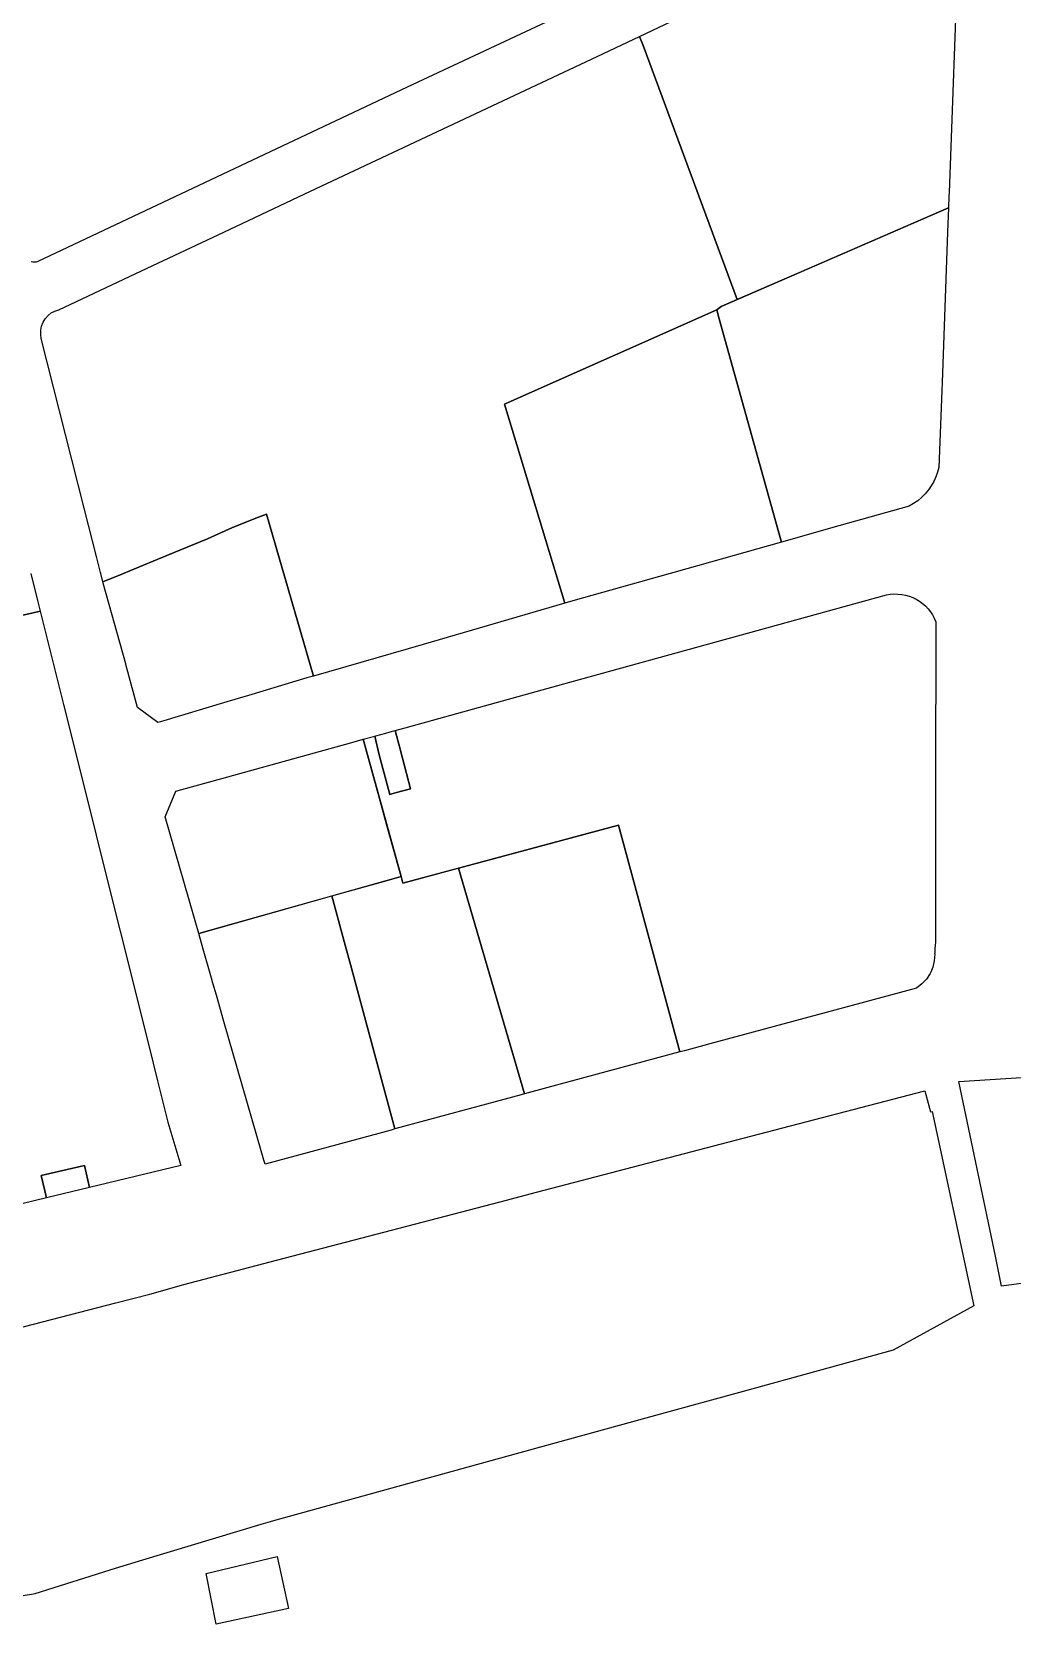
# Model space of a CAD drawing. Header units: metres. Extents: x 3 to 1027712, y 40 to 4430649.
# Drawn here: x 511066.1 to 511234.5, y 4410114.1 to 4410387.8 of the extents above; entities that cross this region are included whole.
import ezdxf

# ---------------------------------------------------------------- set-up
doc = ezdxf.new("R2010")
doc.units = ezdxf.units.M
doc.header["$MEASUREMENT"] = 0
doc.layers.add('A.ES.SDGC.CP.07003.cadastralparcel — CadastralParcel', color=1, linetype='Continuous')

msp = doc.modelspace()

# ---------------------------------------------------------------- linework, layer by layer
at = {"layer": 'A.ES.SDGC.CP.07003.cadastralparcel — CadastralParcel', "color": 7, "linetype": 'Continuous', "flags": 128}
for points in [[(511225.24, 4410402.67), (511223.67, 4410360.19), (511223.65, 4410359.57), (511223.57, 4410357.54), (511199.55, 4410347.11), (511187.26, 4410341.78), (511187.26, 4410341.78), (511171.08, 4410385.45), (511170.5, 4410387.02), (511177.03, 4410390.1)], [(511165.11, 4410394.53), (511130.53, 4410378.28), (511067.08, 4410348.34), (511066.82, 4410348.24), (511066.54, 4410348.2), (511066.54, 4410348.2), (511066.24, 4410348.21), (511065.94, 4410348.28)], [(511065.88, 4410294.73), (511067.04, 4410290.08), (511067.5, 4410288.24), (511066.32, 4410287.97), (511052.65, 4410284.85)], [(511052.65, 4410284.85), (511066.32, 4410287.97), (511067.5, 4410288.24), (511071.5, 4410272.21), (511073.78, 4410263.1), (511080.45, 4410236.42), (511081.24, 4410233.25), (511086.16, 4410213.59), (511087.67, 4410207.55), (511089.45, 4410200.43), (511091.65, 4410192.97), (511075.97, 4410189.2), (511075.09, 4410192.99), (511067.69, 4410191.27), (511068.58, 4410187.42), (511068.58, 4410187.42), (511060.06, 4410185.37)], [(511026.73, 4410155.38), (511066.37, 4410165.68), (511080.48, 4410169.35), (511086.32, 4410170.87), (511092.17, 4410172.52), (511092.17, 4410172.52), (511107.01, 4410176.4), (511147.65, 4410187.03), (511151.66, 4410188.08), (511188.29, 4410197.66), (511219.51, 4410205.83), (511220.48, 4410202.19), (511220.78, 4410202.28), (511223.82, 4410188.08), (511227.83, 4410169.35), (511227.93, 4410168.86), (511214.06, 4410161.26), (511188.29, 4410154.15), (511175.49, 4410150.62), (511147.65, 4410142.94), (511107.59, 4410131.89), (511107.01, 4410131.73), (511105.39, 4410131.28), (511085.06, 4410125.13), (511080.39, 4410123.72), (511066.59, 4410119.34), (511066.37, 4410119.31), (511054.2, 4410117.37)]]:
    msp.add_lwpolyline(points, dxfattribs=at)
for points in [[(511105.03, 4410304.4), (511100.55, 4410302.63), (511096.26, 4410300.7), (511089.27, 4410297.81), (511082.92, 4410295.19), (511081.8, 4410294.73), (511078.26, 4410293.27), (511077.9, 4410294.73), (511077.85, 4410294.91), (511077.22, 4410297.41), (511075.05, 4410305.97), (511067.69, 4410335.1), (511067.59, 4410335.81), (511067.59, 4410335.99), (511067.6, 4410336.52), (511067.75, 4410337.22), (511068.01, 4410337.89), (511068.38, 4410338.5), (511068.85, 4410339.04), (511069.41, 4410339.49), (511070.04, 4410339.83), (511070.72, 4410340.06), (511084.92, 4410346.75), (511099.06, 4410353.4), (511103.31, 4410355.4), (511112.97, 4410359.95), (511162.25, 4410383.14), (511170.5, 4410387.02), (511171.08, 4410385.45), (511187.26, 4410341.78), (511184.53, 4410340.6), (511183.75, 4410340.06), (511148.44, 4410324.36), (511147.25, 4410323.83), (511157.63, 4410289.61), (511133.33, 4410282.52), (511114.45, 4410277.1), (511106.41, 4410304.94), (511105.03, 4410304.4)], [(511223.47, 4410354.79), (511223.42, 4410353.4), (511222.46, 4410327.55), (511222.41, 4410326.14), (511221.92, 4410312.96), (511221.7, 4410312.13), (511221.4, 4410311.31), (511221.04, 4410310.53), (511220.58, 4410309.78), (511220.11, 4410309.07), (511219.55, 4410308.4), (511218.94, 4410307.79), (511218.27, 4410307.23), (511217.56, 4410306.74), (511216.81, 4410306.3), (511204.71, 4410302.89), (511194.86, 4410300.12), (511194.42, 4410301.69), (511184.19, 4410338.49), (511183.75, 4410340.06), (511184.53, 4410340.6), (511223.57, 4410357.54), (511223.47, 4410354.79)], [(511148.44, 4410324.36), (511183.75, 4410340.06), (511184.19, 4410338.49), (511194.42, 4410301.69), (511194.86, 4410300.12), (511176.38, 4410294.91), (511175.74, 4410294.73), (511159.02, 4410290.02), (511157.63, 4410289.61), (511147.25, 4410323.83), (511148.44, 4410324.36)], [(511105.03, 4410304.4), (511106.41, 4410304.94), (511114.45, 4410277.1), (511113.33, 4410276.78), (511103.31, 4410273.77), (511099.59, 4410272.65), (511088.19, 4410269.24), (511087.74, 4410269.1), (511084.24, 4410271.69), (511082.23, 4410279.08), (511082.2, 4410279.19), (511078.31, 4410293.07), (511078.26, 4410293.27), (511081.8, 4410294.73), (511082.92, 4410295.19), (511089.27, 4410297.81), (511096.26, 4410300.7), (511100.55, 4410302.63), (511105.03, 4410304.4)], [(511130.09, 4410261.66), (511129.4, 4410264.3), (511129.34, 4410264.52), (511128.47, 4410267.72), (511130.23, 4410268.21), (511158.53, 4410276.02), (511212.9, 4410291.03), (511213.55, 4410291.14), (511214.2, 4410291.2), (511214.86, 4410291.19), (511215.52, 4410291.13), (511216.16, 4410291.01), (511216.8, 4410290.83), (511217.41, 4410290.6), (511218, 4410290.31), (511218.57, 4410289.97), (511219.1, 4410289.58), (511219.59, 4410289.14), (511220.05, 4410288.66), (511220.46, 4410288.15), (511220.82, 4410287.6), (511221.13, 4410287.02), (511221.39, 4410286.41), (511221.35, 4410258.07), (511221.32, 4410231.33), (511221.3, 4410230.81), (511221.24, 4410230.29), (511221.24, 4410230.27), (511221.22, 4410229.58), (511221.18, 4410229.33), (511221.19, 4410229.34), (511221.19, 4410229.31), (511221.12, 4410228.16), (511220.86, 4410227.03), (511220.51, 4410226.18), (511220.4, 4410225.97), (511219.77, 4410225.01), (511218.98, 4410224.17), (511218.06, 4410223.47), (511182.57, 4410213.88), (511178.21, 4410212.7), (511177.39, 4410212.48), (511166.85, 4410251.49), (511129.82, 4410241.48), (511129.51, 4410242.63), (511127.2, 4410251.02), (511125.75, 4410256.25), (511123, 4410266.22), (511124.75, 4410266.7), (511124.98, 4410266.76), (511125.77, 4410263.58), (511127.57, 4410256.75), (511127.91, 4410256.84), (511128.7, 4410257.06), (511131.14, 4410257.69), (511130.09, 4410261.66)], [(511094.74, 4410232.84), (511088.97, 4410252.87), (511090.78, 4410257.32), (511093.5, 4410258.07), (511097.05, 4410259.05), (511121.07, 4410265.68), (511123, 4410266.22), (511129.51, 4410242.63), (511127.12, 4410241.96), (511094.74, 4410232.84)], [(511125.16, 4410266.81), (511126.91, 4410267.3), (511128.02, 4410267.6), (511128.47, 4410267.72), (511129.34, 4410264.52), (511129.4, 4410264.3), (511130.09, 4410261.66), (511131.14, 4410257.69), (511128.7, 4410257.06), (511127.91, 4410256.84), (511127.57, 4410256.75), (511125.77, 4410263.58), (511124.98, 4410266.76), (511125.16, 4410266.81)], [(511150.69, 4410205.26), (511139.4, 4410244.07), (511163.24, 4410250.51), (511166.85, 4410251.49), (511177.39, 4410212.48), (511154.74, 4410206.36), (511150.69, 4410205.26)], [(511119.9, 4410230.85), (511117.63, 4410239.29), (511127.12, 4410241.96), (511129.51, 4410242.63), (511129.82, 4410241.48), (511138.7, 4410243.88), (511139.4, 4410244.07), (511150.69, 4410205.26), (511150.16, 4410205.12), (511128.43, 4410199.25), (511123.61, 4410217.11), (511120.97, 4410226.89), (511119.9, 4410230.85)], [(511119.9, 4410230.85), (511120.97, 4410226.89), (511123.61, 4410217.11), (511128.43, 4410199.25), (511127.79, 4410199.07), (511106.13, 4410193.22), (511105.94, 4410193.87), (511105.47, 4410195.51), (511099.08, 4410217.72), (511097.78, 4410222.24), (511097.18, 4410224.33), (511096.95, 4410225.15), (511095.5, 4410230.18), (511094.74, 4410232.84), (511117.63, 4410239.29), (511119.9, 4410230.85)], [(511249.58, 4410208.96), (511250.09, 4410206.29), (511251.25, 4410200.22), (511255.6, 4410177.37), (511255.99, 4410175.31), (511246.86, 4410174.12), (511243.28, 4410173.65), (511232.68, 4410172.26), (511231.62, 4410177.37), (511225.36, 4410207.41), (511249.58, 4410208.96)], [(511068.58, 4410187.42), (511067.69, 4410191.27), (511075.09, 4410192.99), (511075.97, 4410189.2), (511068.58, 4410187.42)], [(511096, 4410122.87), (511108.23, 4410125.77), (511110.18, 4410116.85), (511097.76, 4410114.14), (511096, 4410122.87)]]:
    msp.add_lwpolyline(points, close=True, dxfattribs=at)

doc.saveas('drawing.dxf')
